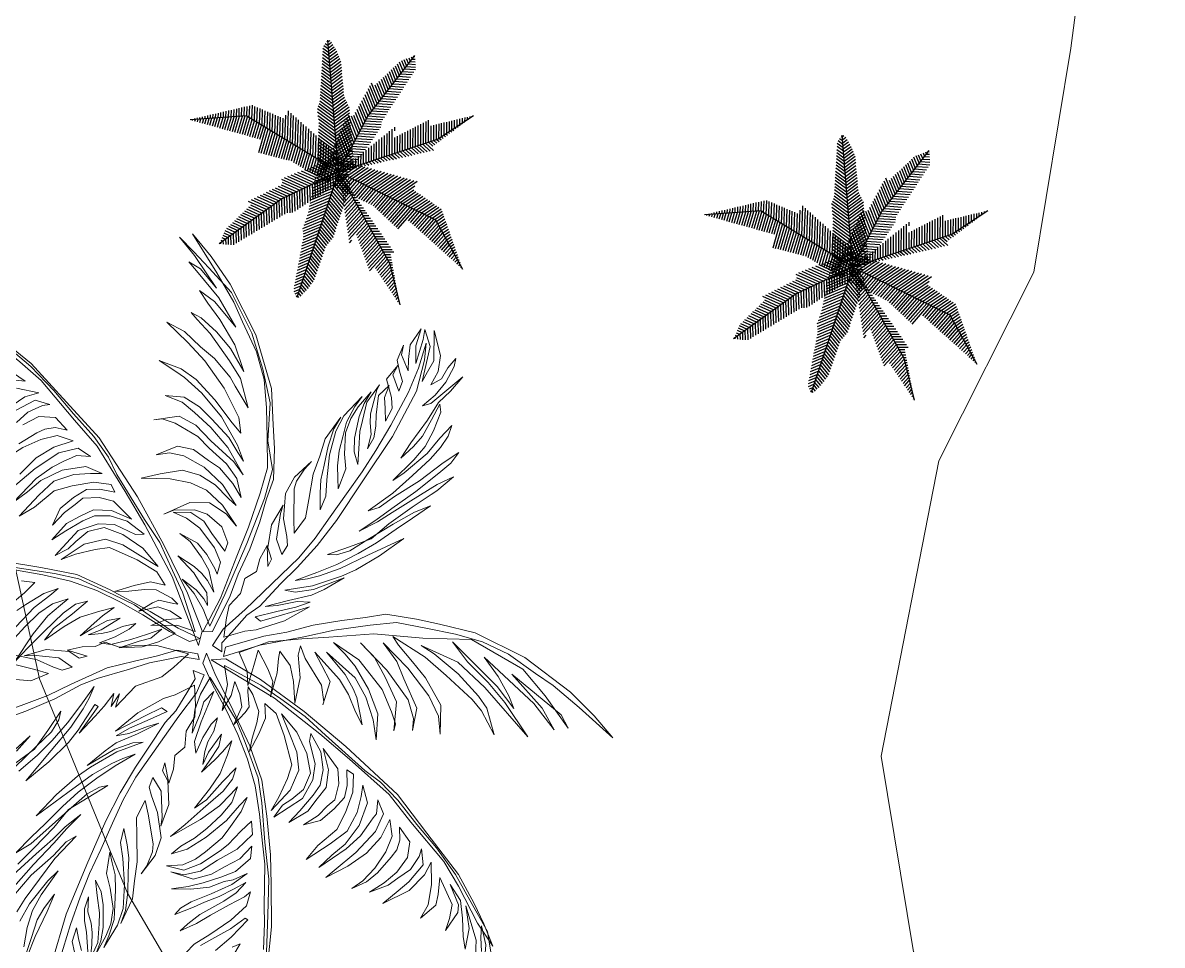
# Model space of a CAD drawing. Header units: millimetres. Extents: x 72 to 2370, y -203 to 794.
# Drawn here: x 1889.5 to 1901.15, y 185.86 to 195.29 of the extents above; entities that cross this region are included whole.
import ezdxf

# ---------------------------------------------------------------- set-up
doc = ezdxf.new("R2010")
doc.units = ezdxf.units.MM
doc.layers.add('01_Fina', color=250, linetype='Continuous', lineweight=15)
doc.layers.add('2D VEGETACION', color=74, linetype='Continuous', lineweight=5)
doc.layers.add('BOSQUENUEVO', color=64, linetype='Continuous')

# ---------------------------------------------------------------- blocks, each defined once
blk = doc.blocks.new('*X73')
at = {"color": 0}
for p, q in [((6.875, 6.983), (6.984, 7.029)), ((6.804, 6.629), (7.242, 6.812)), ((6.816, 6.688), (7.263, 6.874)), ((6.827, 6.747), (7.284, 6.937)), ((6.839, 6.806), (7.285, 6.992)), ((6.851, 6.865), (7.185, 7.004)), ((6.863, 6.924), (7.084, 7.017)), ((6.768, 6.451), (7.179, 6.623)), ((6.78, 6.511), (7.2, 6.686)), ((6.792, 6.57), (7.221, 6.749)), ((6.718, 6.214), (7.095, 6.371)), ((6.731, 6.273), (7.116, 6.434)), ((6.743, 6.333), (7.137, 6.497)), ((6.756, 6.392), (7.158, 6.56)), ((6.657, 6.026), (7.032, 6.182)), ((6.68, 6.09), (7.053, 6.245)), ((6.702, 6.153), (7.074, 6.308)), ((6.614, 5.9), (6.991, 6.057)), ((6.619, 5.848), (6.97, 5.994)), ((6.625, 5.796), (6.949, 5.931)), ((6.635, 5.963), (7.012, 6.12)), ((6.605, 5.625), (6.886, 5.742)), ((6.616, 5.684), (6.907, 5.805)), ((6.627, 5.742), (6.928, 5.868)), ((6.562, 5.39), (6.802, 5.49)), ((6.573, 5.449), (6.823, 5.553)), ((6.584, 5.508), (6.844, 5.616)), ((6.594, 5.566), (6.865, 5.679)), ((6.529, 5.214), (6.739, 5.302)), ((6.54, 5.273), (6.76, 5.365)), ((6.551, 5.332), (6.781, 5.428)), ((6.486, 4.98), (6.655, 5.05)), ((6.497, 5.038), (6.676, 5.113)), ((6.508, 5.097), (6.697, 5.176)), ((6.519, 5.156), (6.718, 5.239)), ((6.454, 4.803), (6.592, 4.861)), ((6.464, 4.862), (6.613, 4.924)), ((6.475, 4.921), (6.634, 4.987)), ((6.443, 4.745), (6.571, 4.798)), ((6.446, 4.692), (6.551, 4.736)), ((6.466, 4.646), (6.53, 4.673)), ((6.485, 4.6), (6.509, 4.61))]:
    blk.add_line(p, q, dxfattribs=at)
blk = doc.blocks.new('*X74')
at = {"color": 0}
for p, q in [((7.48, 6.566), (7.252, 6.841)), ((7.499, 6.622), (7.27, 6.896)), ((7.518, 6.678), (7.289, 6.952)), ((7.536, 6.733), (7.376, 6.926)), ((7.406, 6.343), (7.177, 6.617)), ((7.425, 6.399), (7.196, 6.673)), ((7.443, 6.454), (7.215, 6.729)), ((7.462, 6.51), (7.233, 6.785)), ((7.332, 6.119), (7.103, 6.394)), ((7.35, 6.175), (7.122, 6.45)), ((7.369, 6.231), (7.14, 6.506)), ((7.388, 6.287), (7.159, 6.562)), ((7.257, 5.896), (7.029, 6.171)), ((7.276, 5.952), (7.047, 6.227)), ((7.295, 6.008), (7.066, 6.283)), ((7.313, 6.064), (7.084, 6.338)), ((7.17, 5.689), (6.954, 5.948)), ((7.202, 5.729), (6.973, 6.003)), ((7.22, 5.785), (6.991, 6.059)), ((7.239, 5.84), (7.01, 6.115)), ((7.048, 5.522), (6.88, 5.724)), ((7.071, 5.573), (6.899, 5.78)), ((7.104, 5.612), (6.917, 5.836)), ((7.137, 5.65), (6.936, 5.892)), ((6.972, 5.301), (6.806, 5.501)), ((6.991, 5.357), (6.824, 5.557)), ((7.01, 5.412), (6.843, 5.613)), ((7.029, 5.467), (6.861, 5.669)), ((6.896, 5.08), (6.731, 5.278)), ((6.915, 5.136), (6.75, 5.334)), ((6.934, 5.191), (6.768, 5.39)), ((6.953, 5.246), (6.787, 5.445)), ((6.81, 4.871), (6.657, 5.055)), ((6.838, 4.915), (6.675, 5.111)), ((6.857, 4.97), (6.694, 5.166)), ((6.877, 5.025), (6.713, 5.222)), ((6.684, 4.71), (6.582, 4.831)), ((6.718, 4.747), (6.601, 4.887)), ((6.748, 4.788), (6.62, 4.943)), ((6.779, 4.83), (6.638, 4.999)), ((6.535, 4.576), (6.508, 4.608)), ((6.58, 4.601), (6.527, 4.664)), ((6.614, 4.637), (6.545, 4.72)), ((6.649, 4.674), (6.564, 4.776))]:
    blk.add_line(p, q, dxfattribs=at)
blk = doc.blocks.new('*X77')
at = {"color": 0}
for p, q in [((6.644, 7.036), (7.03, 6.861)), ((6.709, 7.061), (7.089, 6.889)), ((6.775, 7.087), (7.149, 6.917)), ((6.84, 7.112), (7.208, 6.945)), ((6.906, 7.137), (7.267, 6.974)), ((6.972, 7.162), (7.271, 7.027)), ((7.037, 7.187), (7.198, 7.115)), ((7.103, 7.212), (7.124, 7.203)), ((6.204, 6.851), (6.616, 6.665)), ((6.25, 6.885), (6.675, 6.693)), ((6.316, 6.91), (6.734, 6.721)), ((6.381, 6.936), (6.793, 6.749)), ((6.447, 6.961), (6.852, 6.777)), ((6.512, 6.986), (6.912, 6.805)), ((6.578, 7.011), (6.971, 6.833)), ((5.908, 6.601), (6.203, 6.467)), ((5.966, 6.63), (6.26, 6.496)), ((6.023, 6.658), (6.319, 6.524)), ((6.081, 6.687), (6.379, 6.552)), ((6.139, 6.716), (6.438, 6.581)), ((6.197, 6.744), (6.497, 6.609)), ((6.215, 6.791), (6.556, 6.637)), ((5.56, 6.429), (5.921, 6.266)), ((5.618, 6.458), (5.968, 6.299)), ((5.676, 6.486), (6.015, 6.333)), ((5.734, 6.515), (6.062, 6.367)), ((5.792, 6.544), (6.109, 6.4)), ((5.85, 6.572), (6.156, 6.434)), ((5.409, 6.168), (5.638, 6.064)), ((5.447, 6.206), (5.686, 6.098)), ((5.486, 6.243), (5.733, 6.131)), ((5.524, 6.281), (5.78, 6.165)), ((5.563, 6.318), (5.827, 6.199)), ((5.601, 6.356), (5.874, 6.232)), ((5.178, 5.944), (5.356, 5.863)), ((5.216, 5.981), (5.403, 5.896)), ((5.255, 6.019), (5.45, 5.93)), ((5.293, 6.056), (5.497, 5.963)), ((5.332, 6.093), (5.544, 5.997)), ((5.37, 6.131), (5.591, 6.031)), ((5.052, 5.726), (5.121, 5.695)), ((5.072, 5.772), (5.168, 5.728)), ((5.092, 5.818), (5.215, 5.762)), ((5.112, 5.864), (5.262, 5.795)), ((5.139, 5.906), (5.309, 5.829)), ((5.013, 5.634), (5.027, 5.627)), ((5.032, 5.68), (5.074, 5.661))]:
    blk.add_line(p, q, dxfattribs=at)
blk = doc.blocks.new('*X78')
at = {"color": 0}
for p, q in [((6.955, 6.55), (6.947, 6.822)), ((7.004, 6.582), (6.996, 6.845)), ((7.053, 6.613), (7.045, 6.868)), ((7.102, 6.644), (7.095, 6.892)), ((7.151, 6.675), (7.144, 6.915)), ((7.2, 6.707), (7.193, 6.939)), ((7.249, 6.738), (7.243, 6.962)), ((7.298, 6.769), (7.292, 6.985)), ((7.348, 6.8), (7.343, 6.941)), ((7.397, 6.832), (7.395, 6.88)), ((6.464, 6.238), (6.454, 6.588)), ((6.513, 6.269), (6.503, 6.611)), ((6.562, 6.3), (6.552, 6.635)), ((6.611, 6.332), (6.601, 6.658)), ((6.66, 6.363), (6.651, 6.681)), ((6.71, 6.394), (6.7, 6.705)), ((6.759, 6.425), (6.749, 6.728)), ((6.808, 6.457), (6.799, 6.752)), ((6.857, 6.488), (6.848, 6.775)), ((6.906, 6.519), (6.897, 6.798)), ((6.069, 6.061), (6.06, 6.366)), ((6.118, 6.09), (6.109, 6.401)), ((6.168, 6.12), (6.158, 6.436)), ((6.217, 6.15), (6.207, 6.471)), ((6.266, 6.179), (6.256, 6.494)), ((6.315, 6.202), (6.306, 6.518)), ((6.365, 6.206), (6.355, 6.541)), ((6.415, 6.21), (6.404, 6.565)), ((5.775, 5.883), (5.766, 6.156)), ((5.824, 5.913), (5.815, 6.191)), ((5.873, 5.942), (5.864, 6.226)), ((5.922, 5.972), (5.913, 6.261)), ((5.971, 6.002), (5.962, 6.296)), ((6.02, 6.031), (6.011, 6.331)), ((5.48, 5.706), (5.473, 5.946)), ((5.529, 5.735), (5.522, 5.981)), ((5.578, 5.765), (5.57, 6.016)), ((5.627, 5.795), (5.619, 6.051)), ((5.676, 5.824), (5.668, 6.086)), ((5.725, 5.854), (5.717, 6.121)), ((5.183, 5.591), (5.179, 5.736)), ((5.233, 5.586), (5.228, 5.771)), ((5.283, 5.587), (5.277, 5.806)), ((5.332, 5.617), (5.326, 5.841)), ((5.382, 5.647), (5.375, 5.876)), ((5.431, 5.676), (5.424, 5.911)), ((5.033, 5.606), (5.032, 5.631)), ((5.083, 5.601), (5.081, 5.666)), ((5.133, 5.596), (5.13, 5.701))]:
    blk.add_line(p, q, dxfattribs=at)
blk = doc.blocks.new('*X80')
at = {"color": 0}
for p, q in [((7.304, 7.045), (7.495, 7.177)), ((7.306, 7.108), (7.432, 7.195)), ((7.307, 6.987), (7.558, 7.16)), ((7.309, 7.17), (7.369, 7.212)), ((7.359, 6.962), (7.62, 7.142)), ((7.41, 6.936), (7.683, 7.125)), ((7.461, 6.911), (7.746, 7.107)), ((7.513, 6.886), (7.808, 7.09)), ((7.564, 6.861), (7.871, 7.073)), ((7.615, 6.835), (7.934, 7.055)), ((7.667, 6.81), (7.997, 7.038)), ((7.718, 6.785), (8.059, 7.02)), ((7.769, 6.759), (8.122, 7.003)), ((7.821, 6.734), (8.185, 6.985)), ((7.872, 6.709), (8.247, 6.968)), ((7.924, 6.683), (8.31, 6.95)), ((7.975, 6.658), (8.373, 6.933)), ((8.026, 6.633), (8.436, 6.915)), ((8.078, 6.608), (8.498, 6.898)), ((8.129, 6.582), (8.561, 6.88)), ((8.18, 6.557), (8.624, 6.863)), ((8.232, 6.532), (8.686, 6.845)), ((8.283, 6.506), (8.749, 6.828)), ((8.334, 6.481), (8.812, 6.81)), ((8.386, 6.456), (8.769, 6.72)), ((8.437, 6.43), (8.747, 6.644)), ((8.489, 6.405), (8.791, 6.614)), ((8.54, 6.38), (8.835, 6.584)), ((8.591, 6.354), (8.879, 6.553)), ((8.643, 6.329), (8.924, 6.523)), ((8.694, 6.304), (8.968, 6.493)), ((8.745, 6.279), (9.012, 6.462)), ((8.797, 6.253), (9.056, 6.432)), ((8.848, 6.228), (9.1, 6.402)), ((8.899, 6.203), (9.144, 6.371)), ((8.951, 6.177), (9.188, 6.341)), ((9.002, 6.152), (9.232, 6.311)), ((9.054, 6.127), (9.276, 6.28)), ((9.105, 6.101), (9.296, 6.233)), ((9.156, 6.076), (9.313, 6.184)), ((9.188, 6.037), (9.33, 6.136)), ((9.212, 5.993), (9.348, 6.087)), ((9.236, 5.949), (9.365, 6.038)), ((9.26, 5.905), (9.382, 5.989)), ((9.284, 5.86), (9.399, 5.94)), ((9.308, 5.816), (9.416, 5.891)), ((9.332, 5.772), (9.434, 5.842)), ((9.356, 5.728), (9.451, 5.793)), ((9.38, 5.684), (9.468, 5.744)), ((9.404, 5.64), (9.485, 5.696)), ((9.428, 5.596), (9.502, 5.647)), ((9.452, 5.551), (9.519, 5.598)), ((9.476, 5.507), (9.537, 5.549)), ((9.5, 5.463), (9.554, 5.5)), ((9.524, 5.419), (9.571, 5.451)), ((9.549, 5.375), (9.588, 5.402)), ((9.573, 5.331), (9.605, 5.353)), ((9.597, 5.287), (9.623, 5.304)), ((9.621, 5.242), (9.64, 5.256)), ((9.645, 5.198), (9.657, 5.207)), ((9.669, 5.154), (9.674, 5.158))]:
    blk.add_line(p, q, dxfattribs=at)
blk = doc.blocks.new('*X79')
at = {"color": 0}
for p, q in [((7.234, 6.712), (7.423, 6.93)), ((7.259, 6.818), (7.377, 6.953)), ((7.273, 6.681), (7.47, 6.907)), ((7.285, 6.924), (7.33, 6.976)), ((7.32, 6.659), (7.516, 6.884)), ((7.366, 6.636), (7.562, 6.861)), ((7.412, 6.613), (7.609, 6.839)), ((7.459, 6.59), (7.655, 6.816)), ((7.505, 6.567), (7.702, 6.793)), ((7.551, 6.544), (7.748, 6.77)), ((7.598, 6.521), (7.794, 6.747)), ((7.644, 6.498), (7.841, 6.724)), ((7.69, 6.475), (7.887, 6.701)), ((7.737, 6.452), (7.934, 6.679)), ((7.783, 6.43), (7.98, 6.656)), ((7.829, 6.407), (8.026, 6.633)), ((7.876, 6.384), (8.073, 6.61)), ((7.922, 6.361), (8.119, 6.587)), ((7.969, 6.338), (8.165, 6.564)), ((8.005, 6.304), (8.212, 6.541)), ((8.041, 6.269), (8.258, 6.519)), ((8.078, 6.235), (8.305, 6.496)), ((8.114, 6.201), (8.351, 6.473)), ((8.151, 6.167), (8.397, 6.45)), ((8.187, 6.132), (8.444, 6.427)), ((8.224, 6.098), (8.49, 6.404)), ((8.26, 6.064), (8.537, 6.381)), ((8.297, 6.03), (8.583, 6.359)), ((8.333, 5.995), (8.629, 6.336)), ((8.37, 5.961), (8.676, 6.313)), ((8.406, 5.927), (8.722, 6.29)), ((8.443, 5.893), (8.769, 6.267)), ((8.648, 6.052), (8.815, 6.244)), ((8.686, 6.02), (8.861, 6.221)), ((8.723, 5.986), (8.908, 6.199)), ((8.76, 5.953), (8.954, 6.176)), ((8.797, 5.919), (9.001, 6.153)), ((8.835, 5.886), (9.047, 6.13)), ((8.872, 5.853), (9.093, 6.107)), ((8.909, 5.819), (9.14, 6.084)), ((8.946, 5.786), (9.179, 6.053)), ((8.983, 5.752), (9.204, 6.006)), ((9.021, 5.719), (9.23, 5.959)), ((9.058, 5.686), (9.255, 5.913)), ((9.095, 5.652), (9.281, 5.866)), ((9.132, 5.619), (9.306, 5.819)), ((9.169, 5.585), (9.332, 5.772)), ((9.207, 5.552), (9.358, 5.725)), ((9.244, 5.518), (9.383, 5.678)), ((9.281, 5.485), (9.409, 5.632)), ((9.318, 5.452), (9.434, 5.585)), ((9.355, 5.418), (9.46, 5.538)), ((9.393, 5.385), (9.485, 5.491)), ((9.43, 5.351), (9.511, 5.444)), ((9.467, 5.318), (9.536, 5.397)), ((9.504, 5.285), (9.562, 5.351)), ((9.542, 5.251), (9.587, 5.304)), ((9.579, 5.218), (9.613, 5.257)), ((9.616, 5.184), (9.638, 5.21)), ((9.653, 5.151), (9.664, 5.163))]:
    blk.add_line(p, q, dxfattribs=at)
blk = doc.blocks.new('*X76')
at = {"color": 0}
for p, q in [((7.324, 6.95), (7.329, 6.95)), ((7.352, 6.9), (7.364, 6.9)), ((7.379, 6.85), (7.398, 6.85)), ((7.407, 6.8), (7.433, 6.8)), ((7.435, 6.75), (7.467, 6.75)), ((7.463, 6.7), (7.502, 6.7)), ((7.491, 6.65), (7.536, 6.65)), ((7.519, 6.6), (7.571, 6.6)), ((7.546, 6.55), (7.605, 6.55)), ((7.574, 6.5), (7.64, 6.5)), ((7.602, 6.45), (7.675, 6.45)), ((7.63, 6.4), (7.709, 6.4)), ((7.658, 6.35), (7.744, 6.35)), ((7.686, 6.3), (7.778, 6.3)), ((7.714, 6.25), (7.813, 6.25)), ((7.741, 6.2), (7.847, 6.2)), ((7.769, 6.15), (7.882, 6.15)), ((7.797, 6.1), (7.917, 6.1)), ((7.825, 6.05), (7.951, 6.05)), ((7.853, 6), (7.986, 6)), ((7.881, 5.95), (8.02, 5.95)), ((7.909, 5.9), (8.055, 5.9)), ((7.936, 5.85), (8.089, 5.85)), ((7.964, 5.8), (8.124, 5.8)), ((7.992, 5.75), (8.158, 5.75)), ((8.02, 5.7), (8.193, 5.7)), ((8.048, 5.65), (8.228, 5.65)), ((8.076, 5.6), (8.262, 5.6)), ((8.103, 5.55), (8.297, 5.55)), ((8.131, 5.5), (8.331, 5.5)), ((8.159, 5.45), (8.366, 5.45)), ((8.187, 5.4), (8.301, 5.4)), ((8.215, 5.35), (8.31, 5.35)), ((8.243, 5.3), (8.319, 5.3)), ((8.271, 5.25), (8.329, 5.25)), ((8.288, 5.2), (8.338, 5.2)), ((8.3, 5.15), (8.347, 5.15)), ((8.313, 5.1), (8.356, 5.1)), ((8.325, 5.05), (8.366, 5.05)), ((8.338, 5), (8.375, 5)), ((8.35, 4.95), (8.384, 4.95)), ((8.363, 4.9), (8.393, 4.9)), ((8.375, 4.85), (8.402, 4.85)), ((8.388, 4.8), (8.412, 4.8)), ((8.4, 4.75), (8.421, 4.75)), ((8.413, 4.7), (8.43, 4.7)), ((8.425, 4.65), (8.439, 4.65)), ((8.438, 4.6), (8.449, 4.6)), ((8.45, 4.55), (8.458, 4.55)), ((8.463, 4.5), (8.467, 4.5)), ((8.475, 4.45), (8.476, 4.45))]:
    blk.add_line(p, q, dxfattribs=at)
blk = doc.blocks.new('*X75')
at = {"color": 0}
for p, q in [((7.306, 6.959), (7.314, 6.968)), ((7.316, 6.896), (7.34, 6.922)), ((7.326, 6.832), (7.365, 6.876)), ((7.335, 6.769), (7.391, 6.83)), ((7.345, 6.705), (7.416, 6.783)), ((7.355, 6.642), (7.442, 6.737)), ((7.364, 6.578), (7.468, 6.691)), ((7.374, 6.515), (7.493, 6.645)), ((7.384, 6.451), (7.519, 6.599)), ((7.393, 6.388), (7.545, 6.553)), ((7.403, 6.324), (7.57, 6.507)), ((7.413, 6.261), (7.596, 6.461)), ((7.423, 6.197), (7.622, 6.415)), ((7.432, 6.134), (7.647, 6.369)), ((7.442, 6.07), (7.673, 6.323)), ((7.452, 6.006), (7.699, 6.277)), ((7.461, 5.943), (7.724, 6.231)), ((7.471, 5.879), (7.75, 6.185)), ((7.481, 5.816), (7.776, 6.139)), ((7.49, 5.752), (7.801, 6.093)), ((7.5, 5.689), (7.827, 6.047)), ((7.645, 5.773), (7.853, 6.001)), ((7.664, 5.72), (7.878, 5.955)), ((7.684, 5.668), (7.904, 5.908)), ((7.703, 5.615), (7.929, 5.862)), ((7.723, 5.562), (7.955, 5.816)), ((7.742, 5.509), (7.981, 5.77)), ((7.761, 5.456), (8.006, 5.724)), ((7.51, 5.625), (7.557, 5.677)), ((7.781, 5.403), (8.032, 5.678)), ((7.8, 5.35), (8.058, 5.632)), ((7.82, 5.297), (8.083, 5.586)), ((7.839, 5.245), (8.109, 5.54)), ((7.859, 5.192), (8.135, 5.494)), ((7.878, 5.139), (8.16, 5.448)), ((7.897, 5.086), (8.186, 5.402)), ((8.008, 5.132), (8.212, 5.356)), ((8.036, 5.09), (8.237, 5.31)), ((8.065, 5.047), (8.263, 5.264)), ((8.094, 5.004), (8.284, 5.213)), ((8.122, 4.962), (8.299, 5.155)), ((8.151, 4.919), (8.313, 5.097)), ((8.18, 4.876), (8.328, 5.038)), ((8.209, 4.834), (8.343, 4.98)), ((8.237, 4.791), (8.357, 4.922)), ((8.266, 4.748), (8.372, 4.864)), ((8.295, 4.705), (8.386, 4.806)), ((8.323, 4.663), (8.401, 4.747)), ((8.352, 4.62), (8.415, 4.689)), ((8.381, 4.577), (8.43, 4.631)), ((8.41, 4.535), (8.444, 4.573)), ((8.438, 4.492), (8.459, 4.515)), ((8.467, 4.449), (8.473, 4.456))]:
    blk.add_line(p, q, dxfattribs=at)
blk = doc.blocks.new('ARB16')
for points in [[(0.025, -0.003), (-0.153, 2.167)], [(0.025, -0.003), (0.504, 0.913), (1.281, 1.916)], [(0.025, -0.003), (-1.497, 0.92), (-2.419, 0.857)], [(0.025, -0.003), (1.656, 0.535), (2.249, 0.926)], [(0.025, -0.003), (-0.908, -0.446), (-1.941, -1.184)], [(0.025, -0.003), (-0.663, -2.069)], [(0.025, -0.003), (1.623, -0.79), (2.065, -1.602)], [(0.025, -0.003), (0.861, -1.504), (1.033, -2.192)]]:
    blk.add_lwpolyline(points)
at = {"xscale": -0.8550237249794747, "yscale": 0.8550237249794747, "zscale": 0.8550237249794747}
for name, p, rotation in [('*X73', (-4.622, 7.283), 166.2803685724027), ('*X74', (-4.622, 7.283), 166.2803685724027), ('*X77', (6.238, 6.005), 87.7934113527195), ('*X78', (6.238, 6.005), 87.7934113527195), ('*X80', (-1.655, -8.481), 302.5390603787091), ('*X79', (-1.655, -8.481), 302.5390603787091), ('*X75', (-0.524, 8.622), 137.3938790022308), ('*X76', (-0.524, 8.622), 137.3938790022308)]:
    blk.add_blockref(name, p, dxfattribs=dict(at, rotation=rotation))
at = {"xscale": 0.8550237249794747, "yscale": 0.8550237249794747, "zscale": 0.8550237249794747}
for name in ['*X77', '*X73', '*X80', '*X78', '*X74', '*X79', '*X75', '*X76']:
    blk.add_blockref(name, (-6.217, -5.98), dxfattribs=at)
blk = doc.blocks.new('A-19')
at = {"layer": '2D VEGETACION'}
for points in [[(0.0015, 0.0278), (-0.0009, 0.1149), (0.0033, 0.1653), (0.003, 0.2253), (0.0087, 0.2883), (0.0156, 0.3399), (0.0192, 0.3846), (0.0468, 0.4471), (0.0704, 0.4926), (0.1082, 0.5631), (0.1877, 0.6544), (0.2856, 0.7318), (0.3487, 0.7691), (0.4059, 0.796), (0.3228, 0.7418), (0.2623, 0.6993), (0.2272, 0.6687), (0.1717, 0.6222), (0.131, 0.5739), (0.1002, 0.5207), (0.071, 0.4617), (0.0431, 0.4023), (0.0344, 0.3455), (0.0252, 0.267), (0.0228, 0.1992), (0.0162, 0.1014), (0.02, 0.0183), (0.0015, 0.0278), (0.0015, 0.0278)], [(0.0203, 0.0539), (0.0636, 0.0603), (0.0947, 0.0535), (0.0553, 0.0779), (0.0256, 0.0951), (0.0702, 0.1054), (0.0999, 0.1087), (0.1309, 0.0953), (0.0837, 0.1225), (0.0539, 0.1332), (0.0397, 0.1405), (0.0753, 0.154), (0.1114, 0.1528), (0.1577, 0.1435), (0.1069, 0.169), (0.058, 0.1771), (0.0395, 0.1866), (0.0691, 0.1899), (0.134, 0.2097), (0.1704, 0.2054), (0.1764, 0.2018), (0.131, 0.2298), (0.0929, 0.2215), (0.061, 0.214), (0.1319, 0.2506), (0.1687, 0.2615), (0.2093, 0.2667), (0.2403, 0.2738), (0.1795, 0.2774), (0.1594, 0.2744), (0.1248, 0.2656), (0.0676, 0.2386), (0.137, 0.2853), (0.1843, 0.2969), (0.2357, 0.2996), (0.2795, 0.2955), (0.226, 0.3133), (0.1688, 0.3068), (0.1128, 0.2911), (0.0811, 0.2762), (0.0507, 0.2586), (0.1009, 0.3027), (0.1769, 0.3353), (0.2293, 0.3428), (0.2563, 0.3448), (0.2705, 0.3375), (0.2109, 0.3589), (0.1524, 0.3485), (0.1051, 0.337), (0.0659, 0.3152), (0.1382, 0.3558), (0.2128, 0.3845), (0.2551, 0.3862), (0.2797, 0.3773), (0.2353, 0.3984), (0.1663, 0.3873), (0.1258, 0.3822), (0.0788, 0.3632), (0.1458, 0.4013), (0.2156, 0.431), (0.2641, 0.4399), (0.3027, 0.4334), (0.2418, 0.4509), (0.1757, 0.4337), (0.1352, 0.4146), (0.0921, 0.3943), (0.0706, 0.3874), (0.132, 0.4442), (0.1824, 0.4788), (0.2477, 0.5203), (0.2767, 0.534), (0.334, 0.5471), (0.274, 0.5467), (0.2437, 0.5357), (0.1851, 0.5048), (0.1298, 0.4647), (0.1049, 0.4423), (0.1609, 0.5106), (0.2289, 0.5534), (0.357, 0.617), (0.2719, 0.5877), (0.22, 0.5632), (0.1653, 0.5309), (0.1148, 0.5103), (0.2334, 0.5803), (0.2892, 0.6034), (0.2595, 0.6001), (0.2127, 0.5877), (0.1644, 0.5692), (0.2894, 0.6486), (0.3566, 0.6771), (0.3041, 0.6631), (0.2156, 0.6181), (0.3288, 0.6995), (0.3608, 0.707), (0.2796, 0.6762), (0.2109, 0.6439), (0.1201, 0.5516), (0.0908, 0.4495), (0.0545, 0.3486), (0.0366, 0.252), (0.0253, 0.1939), (0.0132, 0.1215), (0.0203, 0.0539), (0.0203, 0.0539)], [(-0.0211, 0.0301), (-0.0218, 0.0771), (-0.0186, 0.1022), (-0.0223, 0.1672), (-0.0379, 0.2276), (-0.0352, 0.1557), (-0.0348, 0.1161), (-0.0467, 0.1072), (-0.0461, 0.156), (-0.0447, 0.1986), (-0.0474, 0.2317), (-0.0558, 0.204), (-0.0586, 0.1597), (-0.0627, 0.1341), (-0.0628, 0.1868), (-0.0611, 0.2381), (-0.0666, 0.2678), (-0.0798, 0.3164), (-0.0723, 0.2457), (-0.0767, 0.205), (-0.0863, 0.1843), (-0.0806, 0.2451), (-0.0851, 0.3117), (-0.0904, 0.3458), (-0.107, 0.4036), (-0.1304, 0.4646), (-0.1149, 0.3794), (-0.1021, 0.3134), (-0.0979, 0.2659), (-0.0981, 0.2389), (-0.1013, 0.2116), (-0.1067, 0.2618), (-0.1126, 0.3085), (-0.1236, 0.3592), (-0.1361, 0.4038), (-0.1541, 0.4534), (-0.1688, 0.4938), (-0.1848, 0.539), (-0.18, 0.5014), (-0.1664, 0.4498), (-0.1478, 0.3876), (-0.1344, 0.3433), (-0.133, 0.3128), (-0.1382, 0.2942), (-0.1427, 0.3448), (-0.148, 0.395), (-0.1696, 0.4407), (-0.1918, 0.4991), (-0.2085, 0.546), (-0.213, 0.5601), (-0.2333, 0.6032), (-0.226, 0.5647), (-0.2061, 0.4999), (-0.1919, 0.4539), (-0.1802, 0.4175), (-0.1703, 0.3737), (-0.1846, 0.4154), (-0.2002, 0.4553), (-0.2232, 0.5155), (-0.2488, 0.5744), (-0.2633, 0.6052), (-0.2815, 0.6278), (-0.2685, 0.5887), (-0.2437, 0.5294), (-0.2243, 0.4676), (-0.2095, 0.4295), (-0.2083, 0.4042), (-0.2321, 0.4661), (-0.2584, 0.5172), (-0.2834, 0.5634), (-0.3023, 0.5921), (-0.3223, 0.6139), (-0.3428, 0.6279), (-0.3223, 0.5956), (-0.297, 0.5602), (-0.2692, 0.5013), (-0.2589, 0.4728), (-0.2907, 0.5288), (-0.3131, 0.5602), (-0.3416, 0.5865), (-0.3772, 0.6117), (-0.3945, 0.6143), (-0.3659, 0.5879), (-0.3366, 0.5598), (-0.3197, 0.5355), (-0.3018, 0.5021), (-0.3285, 0.5314), (-0.3674, 0.5797), (-0.3989, 0.6122), (-0.416, 0.6439), (-0.4396, 0.6779), (-0.4201, 0.6366), (-0.4006, 0.5953), (-0.4006, 0.577), (-0.4159, 0.6095), (-0.4374, 0.6392), (-0.466, 0.6655), (-0.4823, 0.6728), (-0.4667, 0.6512), (-0.4467, 0.6316), (-0.4399, 0.6057), (-0.4647, 0.6285), (-0.497, 0.6423), (-0.5531, 0.6427), (-0.4891, 0.6256), (-0.4691, 0.606), (-0.4516, 0.5895), (-0.5213, 0.6254), (-0.5601, 0.6233), (-0.5398, 0.6145), (-0.4939, 0.5856), (-0.5307, 0.5952), (-0.5641, 0.616), (-0.5362, 0.584), (-0.506, 0.5724), (-0.4822, 0.5654), (-0.5197, 0.5606), (-0.5391, 0.5697), (-0.5109, 0.5486), (-0.4865, 0.5472), (-0.463, 0.5475), (-0.4442, 0.5349), (-0.4821, 0.531), (-0.4992, 0.5466), (-0.4768, 0.5152), (-0.435, 0.5156), (-0.4116, 0.5115), (-0.3886, 0.4901), (-0.415, 0.496), (-0.4389, 0.5008), (-0.4616, 0.517), (-0.4465, 0.4897), (-0.4068, 0.474), (-0.3831, 0.4669), (-0.3598, 0.4564), (-0.3398, 0.4368), (-0.3677, 0.4527), (-0.3933, 0.4567), (-0.4123, 0.4628), (-0.4368, 0.476), (-0.4591, 0.4891), (-0.4685, 0.4976), (-0.4385, 0.4612), (-0.4024, 0.4417), (-0.3809, 0.4303), (-0.3442, 0.4186), (-0.3122, 0.4079), (-0.3409, 0.4072), (-0.3695, 0.4153), (-0.4129, 0.4367), (-0.4373, 0.4543), (-0.4582, 0.4756), (-0.4337, 0.4398), (-0.4129, 0.4185), (-0.3855, 0.3991), (-0.3414, 0.3855), (-0.3098, 0.38), (-0.2713, 0.353), (-0.2942, 0.3583), (-0.3206, 0.3641), (-0.3508, 0.3757), (-0.3787, 0.3916), (-0.4075, 0.407), (-0.4361, 0.4333), (-0.4534, 0.4542), (-0.4228, 0.4052), (-0.3947, 0.3798), (-0.3478, 0.3534), (-0.2965, 0.3336), (-0.2624, 0.3228), (-0.2372, 0.3035), (-0.2726, 0.3126), (-0.3003, 0.321), (-0.3291, 0.3365), (-0.3669, 0.3552), (-0.4008, 0.3768), (-0.4216, 0.3982), (-0.384, 0.3525), (-0.3505, 0.3317), (-0.3158, 0.3083), (-0.265, 0.285), (-0.228, 0.268), (-0.2017, 0.2352), (-0.232, 0.2425), (-0.296, 0.2596), (-0.3102, 0.269), (-0.3318, 0.2922), (-0.344, 0.3112), (-0.3198, 0.2667), (-0.2904, 0.2386), (-0.2378, 0.2204), (-0.1991, 0.2182), (-0.1792, 0.2147), (-0.1635, 0.1974), (-0.1988, 0.1947), (-0.2513, 0.2172), (-0.2672, 0.228), (-0.2319, 0.192), (-0.1858, 0.1718), (-0.1597, 0.1734), (-0.1464, 0.1613), (-0.191, 0.1715), (-0.1663, 0.1487), (-0.1414, 0.1346), (-0.1334, 0.1062), (-0.1037, 0.089), (-0.0849, 0.0581), (-0.0599, 0.0462), (-0.0211, 0.0301), (-0.0211, 0.0301)], [(-0.1021, 0.179), (-0.1281, 0.2227), (-0.1634, 0.277), (-0.2052, 0.3315), (-0.2743, 0.4096), (-0.3519, 0.4967), (-0.4346, 0.5717), (-0.4961, 0.6061), (-0.531, 0.6187), (-0.4825, 0.5889), (-0.4372, 0.5543), (-0.3767, 0.499), (-0.3316, 0.4536), (-0.2943, 0.4131), (-0.2566, 0.3674), (-0.2163, 0.3208), (-0.1795, 0.2769), (-0.1474, 0.2318), (-0.0676, 0.0899), (-0.0385, 0.0327), (-0.0096, 0.0011), (0.0086, 0.0172), (-0.01, 0.0224), (-0.0268, 0.0489), (-0.055, 0.0905), (-0.0668, 0.1225), (-0.1021, 0.179), (-0.1021, 0.179)], [(0.0257, 0.022), (0.0889, 0.0841), (0.1807, 0.1586), (0.2771, 0.2277), (0.4069, 0.3105), (0.5049, 0.3513), (0.6099, 0.3954), (0.6794, 0.4121), (0.7275, 0.4219), (0.7794, 0.4281), (0.7229, 0.4089), (0.6345, 0.3888), (0.5741, 0.371), (0.4729, 0.3233), (0.4026, 0.2923), (0.3058, 0.2284), (0.2364, 0.1795), (0.1359, 0.1031), (0.0776, 0.0465), (0.0202, -0.0096), (0.0257, 0.022), (0.0257, 0.022)], [(0.0395, 0.0156), (0.0812, 0.0116), (0.1332, -0.0144), (0.1064, 0.0128), (0.0785, 0.0287), (0.1082, 0.0319), (0.1364, 0.0291), (0.1693, 0.0027), (0.1504, 0.0335), (0.1398, 0.0447), (0.1081, 0.0502), (0.0978, 0.0539), (0.1166, 0.0596), (0.155, 0.0626), (0.1782, 0.052), (0.2083, 0.034), (0.2349, 0.0207), (0.2026, 0.0506), (0.1735, 0.0735), (0.1415, 0.0799), (0.1693, 0.0984), (0.2199, 0.1029), (0.2864, 0.1031), (0.3126, 0.0864), (0.3476, 0.0577), (0.3714, 0.0346), (0.3387, 0.0858), (0.3011, 0.1154), (0.262, 0.1206), (0.2171, 0.1155), (0.1726, 0.1096), (0.2201, 0.132), (0.2708, 0.1409), (0.3142, 0.1377), (0.3446, 0.1144), (0.3587, 0.0845), (0.3664, 0.0612), (0.3867, 0.0364), (0.3631, 0.107), (0.3295, 0.1395), (0.2972, 0.1533), (0.2467, 0.1532), (0.2303, 0.1605), (0.2745, 0.1717), (0.3144, 0.1668), (0.345, 0.1522), (0.3623, 0.1314), (0.3881, 0.0951), (0.4065, 0.0651), (0.3932, 0.1115), (0.3721, 0.1381), (0.3526, 0.1633), (0.3169, 0.1777), (0.269, 0.1787), (0.3199, 0.1985), (0.352, 0.1921), (0.3838, 0.1748), (0.3929, 0.1555), (0.4076, 0.1312), (0.4194, 0.0948), (0.4194, 0.1335), (0.4028, 0.1687), (0.3843, 0.1966), (0.3602, 0.2089), (0.3273, 0.217), (0.3402, 0.2285), (0.3778, 0.2172), (0.4163, 0.1902), (0.4475, 0.1629), (0.4707, 0.1136), (0.4943, 0.0818), (0.474, 0.141), (0.4571, 0.1836), (0.423, 0.2148), (0.3912, 0.2321), (0.3684, 0.2417), (0.408, 0.2421), (0.4512, 0.212), (0.4829, 0.1721), (0.4991, 0.1378), (0.5183, 0.1039), (0.4938, 0.1719), (0.4738, 0.2097), (0.4543, 0.2328), (0.4429, 0.2457), (0.4361, 0.2554), (0.4076, 0.2656), (0.4399, 0.2701), (0.4728, 0.2437), (0.5064, 0.1907), (0.533, 0.1344), (0.5429, 0.1133), (0.5311, 0.1658), (0.5143, 0.2127), (0.4887, 0.2512), (0.4554, 0.2806), (0.4918, 0.2763), (0.5218, 0.2539), (0.5498, 0.2219), (0.5704, 0.1897), (0.5802, 0.162), (0.5744, 0.197), (0.5612, 0.2251), (0.5359, 0.2627), (0.5232, 0.2782), (0.5048, 0.2899), (0.4771, 0.2962), (0.5135, 0.3102), (0.5458, 0.2964), (0.5708, 0.2662), (0.5862, 0.2337), (0.5979, 0.1973), (0.5937, 0.2405), (0.5843, 0.2651), (0.5728, 0.2962), (0.5499, 0.322), (0.5349, 0.331), (0.5696, 0.3259), (0.5978, 0.2865), (0.6111, 0.2584), (0.6293, 0.2196), (0.616, 0.2822), (0.5913, 0.3232), (0.5682, 0.3446), (0.6158, 0.3326), (0.6567, 0.3143), (0.6806, 0.2911), (0.6619, 0.3307), (0.6408, 0.3412), (0.6059, 0.3538), (0.6692, 0.3654), (0.6972, 0.3517), (0.7203, 0.3368), (0.6894, 0.3727), (0.6739, 0.3783), (0.6263, 0.372), (0.6653, 0.385), (0.7044, 0.3798), (0.7429, 0.3711), (0.7711, 0.3682), (0.7294, 0.3883), (0.6795, 0.3938), (0.7578, 0.3964), (0.7915, 0.3865)], [(0.7845, 0.4014), (0.7546, 0.4078), (0.7304, 0.4157), (0.773, 0.4143), (0.7989, 0.405)], [(0.7915, 0.4209), (0.7463, 0.4254), (0.6574, 0.4017), (0.6076, 0.389), (0.5413, 0.3631), (0.4806, 0.3344), (0.419, 0.3076), (0.3714, 0.2808), (0.3386, 0.2546), (0.2419, 0.1907), (0.1915, 0.1583), (0.1405, 0.116), (0.101, 0.0812), (0.0395, 0.0156), (0.0395, 0.0156)], [(-0.0517, 0.006), (-0.0914, 0.0012), (-0.1295, -0.0092), (-0.1664, -0.0266), (-0.1358, -0.0025), (-0.113, 0.0083), (-0.0968, 0.0127), (-0.1241, 0.0181), (-0.1543, 0.007), (-0.1732, 0.0014), (-0.2177, -0.0228), (-0.1861, 0.006), (-0.1671, 0.0182), (-0.1495, 0.0265), (-0.1215, 0.0333), (-0.1707, 0.0348), (-0.2022, 0.0264), (-0.2413, 0.0112), (-0.2643, -0.0061), (-0.234, 0.0254), (-0.2049, 0.0391), (-0.1708, 0.0487), (-0.1577, 0.0506), (-0.1813, 0.0642), (-0.2145, 0.0593), (-0.2641, 0.0391), (-0.2929, 0.0159), (-0.3126, -0.0085), (-0.3022, 0.0287), (-0.2773, 0.0512), (-0.2466, 0.0614), (-0.2023, 0.079), (-0.2181, 0.0899), (-0.2552, 0.0864), (-0.2901, 0.0624), (-0.3064, 0.0375), (-0.3169, -0.0062), (-0.3135, -0.0293), (-0.3243, 0.0322), (-0.3125, 0.0733), (-0.2801, 0.1026), (-0.2484, 0.1175), (-0.3001, 0.0996), (-0.3408, 0.074), (-0.3654, 0.0441), (-0.385, 0.0036), (-0.3931, -0.0249), (-0.4025, -0.0573), (-0.4011, -0.0147), (-0.3961, 0.0339), (-0.3766, 0.0678), (-0.3477, 0.0954), (-0.3111, 0.1159), (-0.2921, 0.1281), (-0.3443, 0.111), (-0.3906, 0.0816), (-0.4258, 0.0446), (-0.4404, 0.0162), (-0.4437, -0.0133), (-0.45, 0.0364), (-0.434, 0.0687), (-0.4029, 0.0941), (-0.3812, 0.114), (-0.3407, 0.1331), (-0.3065, 0.1428), (-0.3492, 0.1442), (-0.3856, 0.1302), (-0.4284, 0.1025), (-0.4588, 0.0849), (-0.4998, 0.0441), (-0.516, 0.0192), (-0.5182, 0.001), (-0.5121, 0.0566), (-0.4845, 0.0868), (-0.4426, 0.1098), (-0.3861, 0.1472), (-0.3532, 0.1595), (-0.4192, 0.1423), (-0.4711, 0.1178), (-0.5113, 0.0914), (-0.5405, 0.0711), (-0.5639, 0.0386), (-0.55, 0.0775), (-0.521, 0.1051), (-0.488, 0.1239), (-0.44, 0.1498), (-0.4032, 0.1607), (-0.3817, 0.1676), (-0.4187, 0.1641), (-0.4875, 0.1456), (-0.5482, 0.117), (-0.591, 0.0893), (-0.6088, 0.0744), (-0.6412, 0.0452), (-0.6115, 0.0871), (-0.5805, 0.1125), (-0.5272, 0.1409), (-0.4688, 0.1652), (-0.4424, 0.1777), (-0.4766, 0.1819), (-0.547, 0.167), (-0.6155, 0.1412), (-0.6635, 0.1153), (-0.7178, 0.0822), (-0.6879, 0.1146), (-0.6473, 0.1402), (-0.615, 0.1629), (-0.5666, 0.1857), (-0.5447, 0.1918), (-0.4917, 0.2071), (-0.5583, 0.2069), (-0.6017, 0.1939), (-0.6701, 0.1681), (-0.7067, 0.1476), (-0.7243, 0.1393), (-0.7082, 0.1577), (-0.6702, 0.182), (-0.6271, 0.2023), (-0.5711, 0.218), (-0.6325, 0.2138), (-0.6939, 0.1956), (-0.7356, 0.1792), (-0.7663, 0.169), (-0.7352, 0.1944), (-0.6983, 0.2118), (-0.6692, 0.2255), (-0.7406, 0.2058), (-0.8101, 0.173), (-0.833, 0.1623), (-0.8116, 0.1831), (-0.7624, 0.2063), (-0.8435, 0.1777), (-0.8901, 0.1557), (-0.8513, 0.1783), (-0.8095, 0.2013), (-0.7447, 0.2351), (-0.6481, 0.2559), (-0.5658, 0.2592), (-0.4902, 0.2562), (-0.4116, 0.2309), (-0.3486, 0.2251), (-0.2911, 0.192), (-0.2059, 0.13), (-0.1106, 0.0556), (-0.0517, 0.006), (-0.0517, 0.006)], [(-0.039, 0.0087), (-0.1047, 0.0659), (-0.1462, 0.0947), (-0.1923, 0.1332), (-0.2446, 0.1688), (-0.2897, 0.1959), (-0.3265, 0.2216), (-0.3913, 0.2404), (-0.4424, 0.2508), (-0.5199, 0.2669), (-0.6418, 0.2632), (-0.763, 0.2372), (-0.8318, 0.2123), (-0.8899, 0.1849), (-0.7944, 0.2149), (-0.723, 0.2346), (-0.6771, 0.2422), (-0.6059, 0.2554), (-0.5428, 0.2561), (-0.4821, 0.246), (-0.4181, 0.2311), (-0.3545, 0.2148), (-0.3051, 0.1854), (-0.2396, 0.1421), (-0.1848, 0.1013), (-0.1052, 0.0442), (-0.0434, -0.0116), (-0.039, 0.0087), (-0.039, 0.0087)], [(0.0228, -0.0288), (0.0033, -0.0157), (0.0551, -0.0089), (0.1244, 0.0065), (0.2228, 0.0249), (0.3021, 0.0316), (0.3811, 0.022), (0.4649, 0.0086), (0.5278, -0.0063), (0.6172, -0.0289), (0.6912, -0.0563)], [(0.6604, -0.0582), (0.6056, -0.0417), (0.5695, -0.0332), (0.4813, -0.0087), (0.4357, -0.0015), (0.3728, 0.0078), (0.3107, 0.014), (0.2496, 0.0129), (0.1922, 0.006), (0.1373, -0.005), (0.0714, -0.0205), (0.0228, -0.0288), (0.0228, -0.0288)], [(0.0571, -0.0214), (0.0868, -0.051), (0.1166, -0.0715), (0.1645, -0.0899), (0.128, -0.0622), (0.1044, -0.0481), (0.0881, -0.0216), (0.1152, -0.0415), (0.1457, -0.065), (0.1837, -0.0895), (0.2089, -0.0934), (0.1793, -0.0694), (0.1561, -0.0448), (0.1459, -0.0283), (0.1721, -0.0429), (0.1917, -0.0617), (0.2102, -0.0732), (0.2365, -0.0843), (0.2134, -0.0655), (0.1826, -0.0285), (0.2073, -0.0407), (0.233, -0.0694), (0.2524, -0.0917), (0.2327, -0.0559), (0.2204, -0.036), (0.2024, -0.0105), (0.2296, -0.0269), (0.2651, -0.053), (0.2924, -0.0842), (0.3241, -0.1263), (0.3136, -0.0962), (0.2843, -0.0526), (0.2618, -0.0161), (0.284, -0.0299), (0.3039, -0.0565), (0.3299, -0.1079), (0.3533, -0.1551), (0.3706, -0.1924), (0.3511, -0.12), (0.3333, -0.0726), (0.3144, -0.042), (0.3031, -0.0238), (0.3329, -0.0443), (0.3535, -0.0739), (0.3743, -0.1113), (0.388, -0.1428), (0.3971, -0.1761), (0.4084, -0.2), (0.407, -0.1643), (0.3919, -0.1176), (0.3676, -0.0652), (0.3434, -0.0298), (0.3307, -0.0091), (0.3569, -0.0295), (0.3867, -0.0648), (0.402, -0.084), (0.4229, -0.1271), (0.4325, -0.152), (0.4374, -0.1821), (0.4305, -0.2172), (0.4493, -0.1828), (0.4449, -0.1443), (0.4283, -0.0951), (0.4196, -0.0754), (0.3981, -0.0406), (0.3834, -0.0131), (0.4118, -0.0184), (0.4342, -0.0584), (0.4468, -0.1066), (0.461, -0.1481), (0.4591, -0.1858), (0.4461, -0.211), (0.4733, -0.168), (0.4731, -0.1269), (0.465, -0.0953), (0.4561, -0.0586), (0.4361, -0.0263), (0.4614, -0.0358), (0.4806, -0.0743), (0.4845, -0.1085), (0.4869, -0.1493), (0.486, -0.183), (0.4822, -0.2196), (0.4934, -0.1784), (0.4994, -0.1381), (0.4955, -0.104), (0.4967, -0.0838), (0.4911, -0.0506), (0.506, -0.0895), (0.5143, -0.1381), (0.5202, -0.1847), (0.5282, -0.2107), (0.5379, -0.2264), (0.5327, -0.1828), (0.5282, -0.157), (0.5242, -0.1228), (0.5168, -0.0885), (0.5098, -0.0586), (0.5261, -0.0851), (0.5367, -0.1151), (0.5519, -0.1732), (0.5651, -0.2039), (0.5752, -0.2239), (0.5687, -0.1856), (0.5591, -0.1516), (0.5472, -0.1063), (0.5391, -0.0691), (0.5321, -0.054), (0.5593, -0.0703), (0.5808, -0.1108), (0.5995, -0.1632), (0.6116, -0.2015), (0.6254, -0.2238)], [(0.6175, -0.1887), (0.6068, -0.1473), (0.5992, -0.1165), (0.5846, -0.0798), (0.5894, -0.0746), (0.6169, -0.1193), (0.6363, -0.1599)], [(0.6387, -0.123), (0.6361, -0.1041), (0.6582, -0.127)], [(0.6687, -0.0531), (0.5901, -0.0296), (0.5153, -0.0083), (0.4348, 0.0037), (0.35, 0.0188), (0.2949, 0.0248), (0.2131, 0.0166), (0.1613, 0.0098), (0.0571, -0.0214), (0.0571, -0.0214)], [(-0.046, -0.0129), (-0.1337, -0.023), (-0.2487, -0.0461), (-0.3646, -0.076), (-0.5106, -0.1245), (-0.6036, -0.1737), (-0.7053, -0.227), (-0.7619, -0.2688), (-0.7997, -0.3006), (-0.8383, -0.3371), (-0.7871, -0.3043), (-0.715, -0.2499), (-0.6637, -0.2149), (-0.5616, -0.1668), (-0.4939, -0.1327), (-0.383, -0.0987), (-0.3015, -0.0753), (-0.1777, -0.0459), (-0.0979, -0.0373), (-0.0172, -0.0283), (-0.046, -0.0129), (-0.046, -0.0129)], [(-0.0307, -0.0454), (-0.031, -0.0219), (-0.065, -0.0616), (-0.1153, -0.1122), (-0.1835, -0.1842), (-0.2337, -0.2465), (-0.2684, -0.3188), (-0.3028, -0.3964)], [(-0.278, -0.3761), (-0.2523, -0.3188), (-0.2236, -0.2633), (-0.1894, -0.2128), (-0.1519, -0.1692), (-0.1126, -0.1292), (-0.0628, -0.0821), (-0.0307, -0.0454), (-0.0307, -0.0454)], [(-0.0485, -0.028), (-0.072, -0.0627), (-0.0854, -0.1185), (-0.0898, -0.0819), (-0.0834, -0.0499), (-0.1061, -0.0702), (-0.121, -0.0934), (-0.1224, -0.136), (-0.1329, -0.1022), (-0.1347, -0.087), (-0.1193, -0.0582), (-0.116, -0.0491), (-0.1319, -0.0587), (-0.1582, -0.0873), (-0.1649, -0.1119), (-0.1705, -0.1457), (-0.1777, -0.176), (-0.1793, -0.1316), (-0.1784, -0.0947), (-0.163, -0.0659), (-0.1958, -0.076), (-0.2319, -0.1113), (-0.2731, -0.163), (-0.2768, -0.1938), (-0.2774, -0.2381), (-0.2747, -0.2713), (-0.2939, -0.2147), (-0.2928, -0.1669), (-0.2711, -0.133), (-0.2386, -0.1015), (-0.2061, -0.0701), (-0.2536, -0.0925), (-0.2932, -0.1273), (-0.3183, -0.1628), (-0.3192, -0.1998), (-0.3047, -0.2306), (-0.2929, -0.2508), (-0.2858, -0.2819), (-0.3262, -0.2192), (-0.3295, -0.1734), (-0.3187, -0.1393), (-0.2865, -0.1005), (-0.2821, -0.0823), (-0.3193, -0.1106), (-0.3401, -0.144), (-0.3482, -0.1769), (-0.3441, -0.204), (-0.332, -0.2456), (-0.321, -0.2802), (-0.3475, -0.24), (-0.3555, -0.2072), (-0.3617, -0.1757), (-0.3504, -0.1381), (-0.3208, -0.1005), (-0.3689, -0.1286), (-0.3843, -0.1574), (-0.3917, -0.192), (-0.3825, -0.2114), (-0.3719, -0.2386), (-0.3513, -0.2708), (-0.3825, -0.2457), (-0.3986, -0.2114), (-0.4083, -0.1795), (-0.4021, -0.1517), (-0.3874, -0.1212), (-0.4053, -0.1243), (-0.4197, -0.16), (-0.4242, -0.2074), (-0.423, -0.2487), (-0.3993, -0.2989), (-0.3893, -0.3361), (-0.4229, -0.2831), (-0.4438, -0.2435), (-0.4471, -0.1977), (-0.4401, -0.1622), (-0.4335, -0.1375), (-0.4577, -0.1683), (-0.4624, -0.22), (-0.4522, -0.2711), (-0.436, -0.3054), (-0.4216, -0.3406), (-0.4589, -0.2797), (-0.4746, -0.2397), (-0.4808, -0.2104), (-0.4835, -0.1934), (-0.4858, -0.1816), (-0.4756, -0.1531), (-0.5, -0.1743), (-0.501, -0.2178), (-0.481, -0.2761), (-0.4545, -0.3324)], [(-0.4771, -0.3119), (-0.5031, -0.2682), (-0.516, -0.2248), (-0.5185, -0.1808), (-0.5383, -0.2117), (-0.5392, -0.2487), (-0.5323, -0.2906), (-0.5205, -0.327)], [(-0.542, -0.2973), (-0.5554, -0.2531), (-0.5588, -0.2343), (-0.5566, -0.2117), (-0.5443, -0.1876), (-0.5778, -0.2056), (-0.5886, -0.2397), (-0.5799, -0.2786)], [(-0.5884, -0.2902), (-0.6043, -0.2611), (-0.61, -0.2262), (-0.6079, -0.2101), (-0.6255, -0.2389), (-0.614, -0.2861)], [(-0.6218, -0.3038), (-0.6377, -0.2586), (-0.6387, -0.2268), (-0.6606, -0.2716)], [(-0.6836, -0.2845), (-0.671, -0.2496), (-0.7198, -0.292)], [(-0.74, -0.2584), (-0.6988, -0.2293), (-0.6358, -0.1942), (-0.5751, -0.1656), (-0.5165, -0.1348), (-0.4643, -0.1155), (-0.4232, -0.1069), (-0.3132, -0.0733), (-0.2558, -0.0537), (-0.1903, -0.0422), (-0.1387, -0.0329), (-0.0485, -0.028), (-0.0485, -0.028)], [(-0.0028, -0.2605), (0.0014, -0.2985), (0.0162, -0.3616), (0.0266, -0.4295), (0.0353, -0.5335)], [(0.0171, -0.4915), (0.0113, -0.4302), (0.0054, -0.3741), (-0.0054, -0.3189), (-0.0203, -0.2339), (-0.0191, -0.172), (-0.018, -0.1205), (-0.0191, -0.0772), (0, -0.0344), (0.0126, -0.0348), (-0.0036, -0.0712), (-0.0051, -0.0999), (-0.0079, -0.1416), (-0.0049, -0.1874), (-0.0028, -0.2605), (-0.0028, -0.2605)], [(0.1719, -0.1914), (0.2051, -0.2286), (0.2508, -0.2747), (0.3021, -0.3203), (0.3839, -0.3847), (0.4779, -0.4558), (0.5726, -0.5131)], [(0.5719, -0.4956), (0.502, -0.4526), (0.4492, -0.4165), (0.4049, -0.3838), (0.3599, -0.3468), (0.311, -0.3078), (0.2671, -0.2724), (0.2266, -0.2333), (0.1215, -0.109), (0.0813, -0.0588), (0.0478, -0.0327), (0.0328, -0.0533), (0.0514, -0.0541), (0.0737, -0.0764), (0.1084, -0.1125), (0.1269, -0.1411), (0.1719, -0.1914), (0.1719, -0.1914)], [(-0.0552, -0.0709), (-0.047, -0.1112), (-0.0456, -0.1482), (-0.0559, -0.1971), (-0.0592, -0.1513), (-0.0586, -0.1253), (-0.0719, -0.0971), (-0.0692, -0.1302), (-0.0674, -0.1681), (-0.0676, -0.2134), (-0.0772, -0.2362), (-0.0816, -0.1996), (-0.09, -0.1659), (-0.0979, -0.1492), (-0.099, -0.1787), (-0.0948, -0.2058), (-0.0957, -0.2266), (-0.1003, -0.2557), (-0.104, -0.2252), (-0.1181, -0.1791), (-0.1201, -0.2069), (-0.1109, -0.2446), (-0.1029, -0.273), (-0.1221, -0.2369), (-0.1325, -0.2149), (-0.144, -0.1859), (-0.1438, -0.2181), (-0.1422, -0.2626), (-0.1314, -0.3015), (-0.1134, -0.3511), (-0.1328, -0.3259), (-0.1535, -0.2775), (-0.1717, -0.2388), (-0.1719, -0.2658), (-0.1596, -0.2965), (-0.1316, -0.3468), (-0.1048, -0.3922), (-0.0829, -0.4271), (-0.133, -0.3711), (-0.1629, -0.3304), (-0.1783, -0.2978), (-0.1874, -0.2785), (-0.1856, -0.3142), (-0.1729, -0.348), (-0.152, -0.3855), (-0.1335, -0.4133)], [(-0.1572, -0.4041), (-0.1879, -0.3551), (-0.2044, -0.3155), (-0.2147, -0.2935), (-0.212, -0.3267), (-0.1987, -0.3709), (-0.1914, -0.3933)], [(-0.2068, -0.4038), (-0.2243, -0.3668), (-0.2402, -0.3399), (-0.2512, -0.3667)], [(-0.2827, -0.3729), (-0.2482, -0.2932), (-0.2236, -0.245), (-0.1721, -0.181), (-0.1382, -0.1413), (-0.0552, -0.0709), (-0.0552, -0.0709)], [(-0.005, -0.0541), (0.0149, -0.0923), (0.0289, -0.1233), (0.0344, -0.1838), (0.0676, -0.2377), (0.0416, -0.2216), (0.0637, -0.2465), (0.0378, -0.2335), (0.0588, -0.2609), (0.0756, -0.2857), (0.1025, -0.3285), (0.0566, -0.2742), (0.0504, -0.2797), (0.0954, -0.3291), (0.1163, -0.3565), (0.1467, -0.4084), (0.1737, -0.4678), (0.1237, -0.3974), (0.0853, -0.3434), (0.0534, -0.3067), (0.0338, -0.2881), (0.0118, -0.2716), (0.0444, -0.3102), (0.0744, -0.3476), (0.103, -0.3897), (0.1267, -0.4296), (0.1492, -0.4772)], [(0.139, -0.4832), (0.1069, -0.4268), (0.0841, -0.3866), (0.0631, -0.3644), (0.0461, -0.3553), (0.0795, -0.3935), (0.112, -0.4321), (0.1302, -0.4793)], [(0.1061, -0.4709), (0.0813, -0.4335), (0.1015, -0.4726)], [(-0.0483, -0.4405), (-0.0349, -0.4021), (-0.0405, -0.3605), (-0.0562, -0.3873), (-0.0881, -0.4454)], [(-0.1003, -0.4272), (-0.0758, -0.3771), (-0.051, -0.3468), (-0.0397, -0.3299), (-0.041, -0.3075), (-0.0677, -0.3303), (-0.0878, -0.3838), (-0.0909, -0.4027), (-0.0926, -0.3523), (-0.0753, -0.3051), (-0.0561, -0.2873), (-0.0557, -0.2694), (-0.0792, -0.3086), (-0.0785, -0.275), (-0.0715, -0.2473), (-0.0753, -0.2238), (-0.0574, -0.1971), (-0.0534, -0.1695), (-0.0415, -0.1191), (-0.005, -0.0541), (-0.005, -0.0541)], [(0.0646, -0.059), (0.0741, -0.105), (0.0755, -0.1317), (0.0916, -0.1934), (0.118, -0.2511), (0.1021, -0.1797), (0.0942, -0.1409), (0.1049, -0.1307), (0.1128, -0.1779), (0.1194, -0.22), (0.1283, -0.252), (0.1306, -0.2239), (0.1256, -0.1806), (0.1248, -0.1547), (0.1356, -0.2058), (0.1431, -0.2557), (0.154, -0.2839), (0.1753, -0.3297), (0.156, -0.2619), (0.1521, -0.2203), (0.1569, -0.1987), (0.1627, -0.2595), (0.1805, -0.3236), (0.1921, -0.356), (0.2197, -0.4105), (0.2536, -0.4652), (0.2216, -0.385), (0.1972, -0.3234), (0.1844, -0.2761), (0.1801, -0.2504), (0.1776, -0.2222), (0.1915, -0.271), (0.2074, -0.316), (0.2264, -0.3635), (0.2478, -0.4044), (0.2749, -0.4497), (0.2961, -0.4872), (0.3203, -0.5286), (0.3093, -0.492), (0.2854, -0.4444), (0.2555, -0.3868), (0.2348, -0.3453), (0.2276, -0.3156), (0.2285, -0.297), (0.2432, -0.3452), (0.2579, -0.3935), (0.2877, -0.4343), (0.3204, -0.4875), (0.3457, -0.5305)], [(0.3656, -0.5461), (0.3339, -0.4861), (0.3121, -0.443), (0.2929, -0.4101), (0.2755, -0.3698), (0.2968, -0.4072), (0.3205, -0.443), (0.3544, -0.4977), (0.3912, -0.5515)], [(0.4132, -0.5619), (0.3764, -0.5081), (0.3464, -0.4505), (0.3247, -0.4158), (0.3181, -0.3918), (0.3537, -0.4489), (0.3892, -0.4927), (0.4218, -0.534), (0.4457, -0.5587)], [(0.4668, -0.5578), (0.4353, -0.5278), (0.3974, -0.4759), (0.3815, -0.449), (0.4232, -0.4981), (0.4511, -0.5247), (0.4841, -0.5452), (0.5237, -0.5632)], [(0.5404, -0.5631), (0.5082, -0.542), (0.4741, -0.5199), (0.4535, -0.5), (0.429, -0.4697), (0.4614, -0.4943), (0.5081, -0.5336), (0.5444, -0.5602)], [(0.5623, -0.4593), (0.5387, -0.4584), (0.5121, -0.4417), (0.5397, -0.4432), (0.5627, -0.4433)], [(0.5689, -0.4304), (0.527, -0.4224), (0.5015, -0.4205), (0.4767, -0.4145), (0.4534, -0.399), (0.4845, -0.4088), (0.5104, -0.408), (0.5308, -0.4112), (0.5568, -0.4187), (0.5812, -0.4274)], [(0.592, -0.434), (0.5548, -0.4045), (0.5165, -0.3915), (0.4932, -0.3844), (0.455, -0.3798), (0.4216, -0.3753), (0.4497, -0.3692), (0.4784, -0.3723), (0.5259, -0.3847), (0.5532, -0.3973), (0.5782, -0.4151), (0.5462, -0.3844), (0.5225, -0.3667), (0.4911, -0.3535), (0.4466, -0.3486), (0.414, -0.3483), (0.3703, -0.3296), (0.3946, -0.33), (0.4216, -0.3307), (0.4532, -0.3378), (0.4844, -0.3475), (0.5156, -0.3573), (0.5472, -0.3776), (0.569, -0.3942), (0.5295, -0.3532), (0.4973, -0.3321), (0.4469, -0.3159), (0.3914, -0.3058), (0.3558, -0.3016), (0.3282, -0.2869), (0.3648, -0.2891), (0.3935, -0.2922), (0.4247, -0.302), (0.4654, -0.3132), (0.5028, -0.3281), (0.5272, -0.3452), (0.4816, -0.3074), (0.4449, -0.2933), (0.4064, -0.2768), (0.3521, -0.2634), (0.3125, -0.2538), (0.2806, -0.2265), (0.3117, -0.2279), (0.377, -0.2332), (0.3935, -0.2393), (0.4197, -0.2587), (0.4338, -0.2749), (0.4025, -0.2351), (0.3683, -0.2131), (0.313, -0.2065), (0.2748, -0.2103), (0.2546, -0.2106), (0.2365, -0.1973), (0.27, -0.1872), (0.3259, -0.1995), (0.3435, -0.2071), (0.3021, -0.1783), (0.2522, -0.1677), (0.2276, -0.1736), (0.2124, -0.1643), (0.2573, -0.1664), (0.2301, -0.149), (0.2024, -0.139), (0.1897, -0.1134), (0.1568, -0.1013), (0.1317, -0.0751), (0.1057, -0.0675), (0.0646, -0.059), (0.0646, -0.059)]]:
    blk.add_lwpolyline(points, dxfattribs=at)

msp = doc.modelspace()

# ---------------------------------------------------------------- linework, layer by layer
at = {"layer": '01_Fina', "color": 252, "linetype": 'Continuous', "lineweight": 9, "true_color": 0x939598}
for points in [[(1887.146, 202.76), (1889.836, 203.04), (1892.166, 202.79), (1895.226, 202.58), (1897.746, 202.05), (1899.786, 199.8), (1900.486, 197.11), (1900.216, 195.03), (1899.836, 192.74), (1898.866, 190.81), (1898.276, 187.79), (1898.606, 185.79), (1900.366, 184.3), (1902.386, 182.85), (1903.106, 180.31), (1903.846, 178.43), (1904.546, 175.96), (1904.466, 173.52), (1904.176, 171.11), (1904.476, 168.43), (1905.786, 165.47), (1907.646, 162.98)], [(1900.984, 168.877), (1901.256, 169.06), (1901.436, 169.6), (1901.036, 171.91), (1900.096, 174.12), (1899.106, 176.19), (1897.866, 178.06), (1896.396, 179.5), (1894.636, 181.03), (1892.836, 182.83), (1891.626, 184.58), (1890.566, 186.39), (1889.666, 188.58), (1889.126, 191.05)]]:
    msp.add_lwpolyline(points, dxfattribs=at)

# ---------------------------------------------------------------- block references
at = {"layer": '2D VEGETACION', "xscale": 4.683593029606762, "yscale": 4.683593029606762, "zscale": 4.683593029606762, "rotation": 284.5812153900507}
msp.add_blockref('A-19', (1891.442, 188.877), dxfattribs=at)
at = {"layer": 'BOSQUENUEVO', "xscale": 0.6211720672489845, "yscale": 0.6211720672489845, "zscale": 0.6211720672489845}
for p in [(1892.71, 193.765), (1897.97, 192.793)]:
    msp.add_blockref('ARB16', p, dxfattribs=at)

doc.saveas('drawing.dxf')
